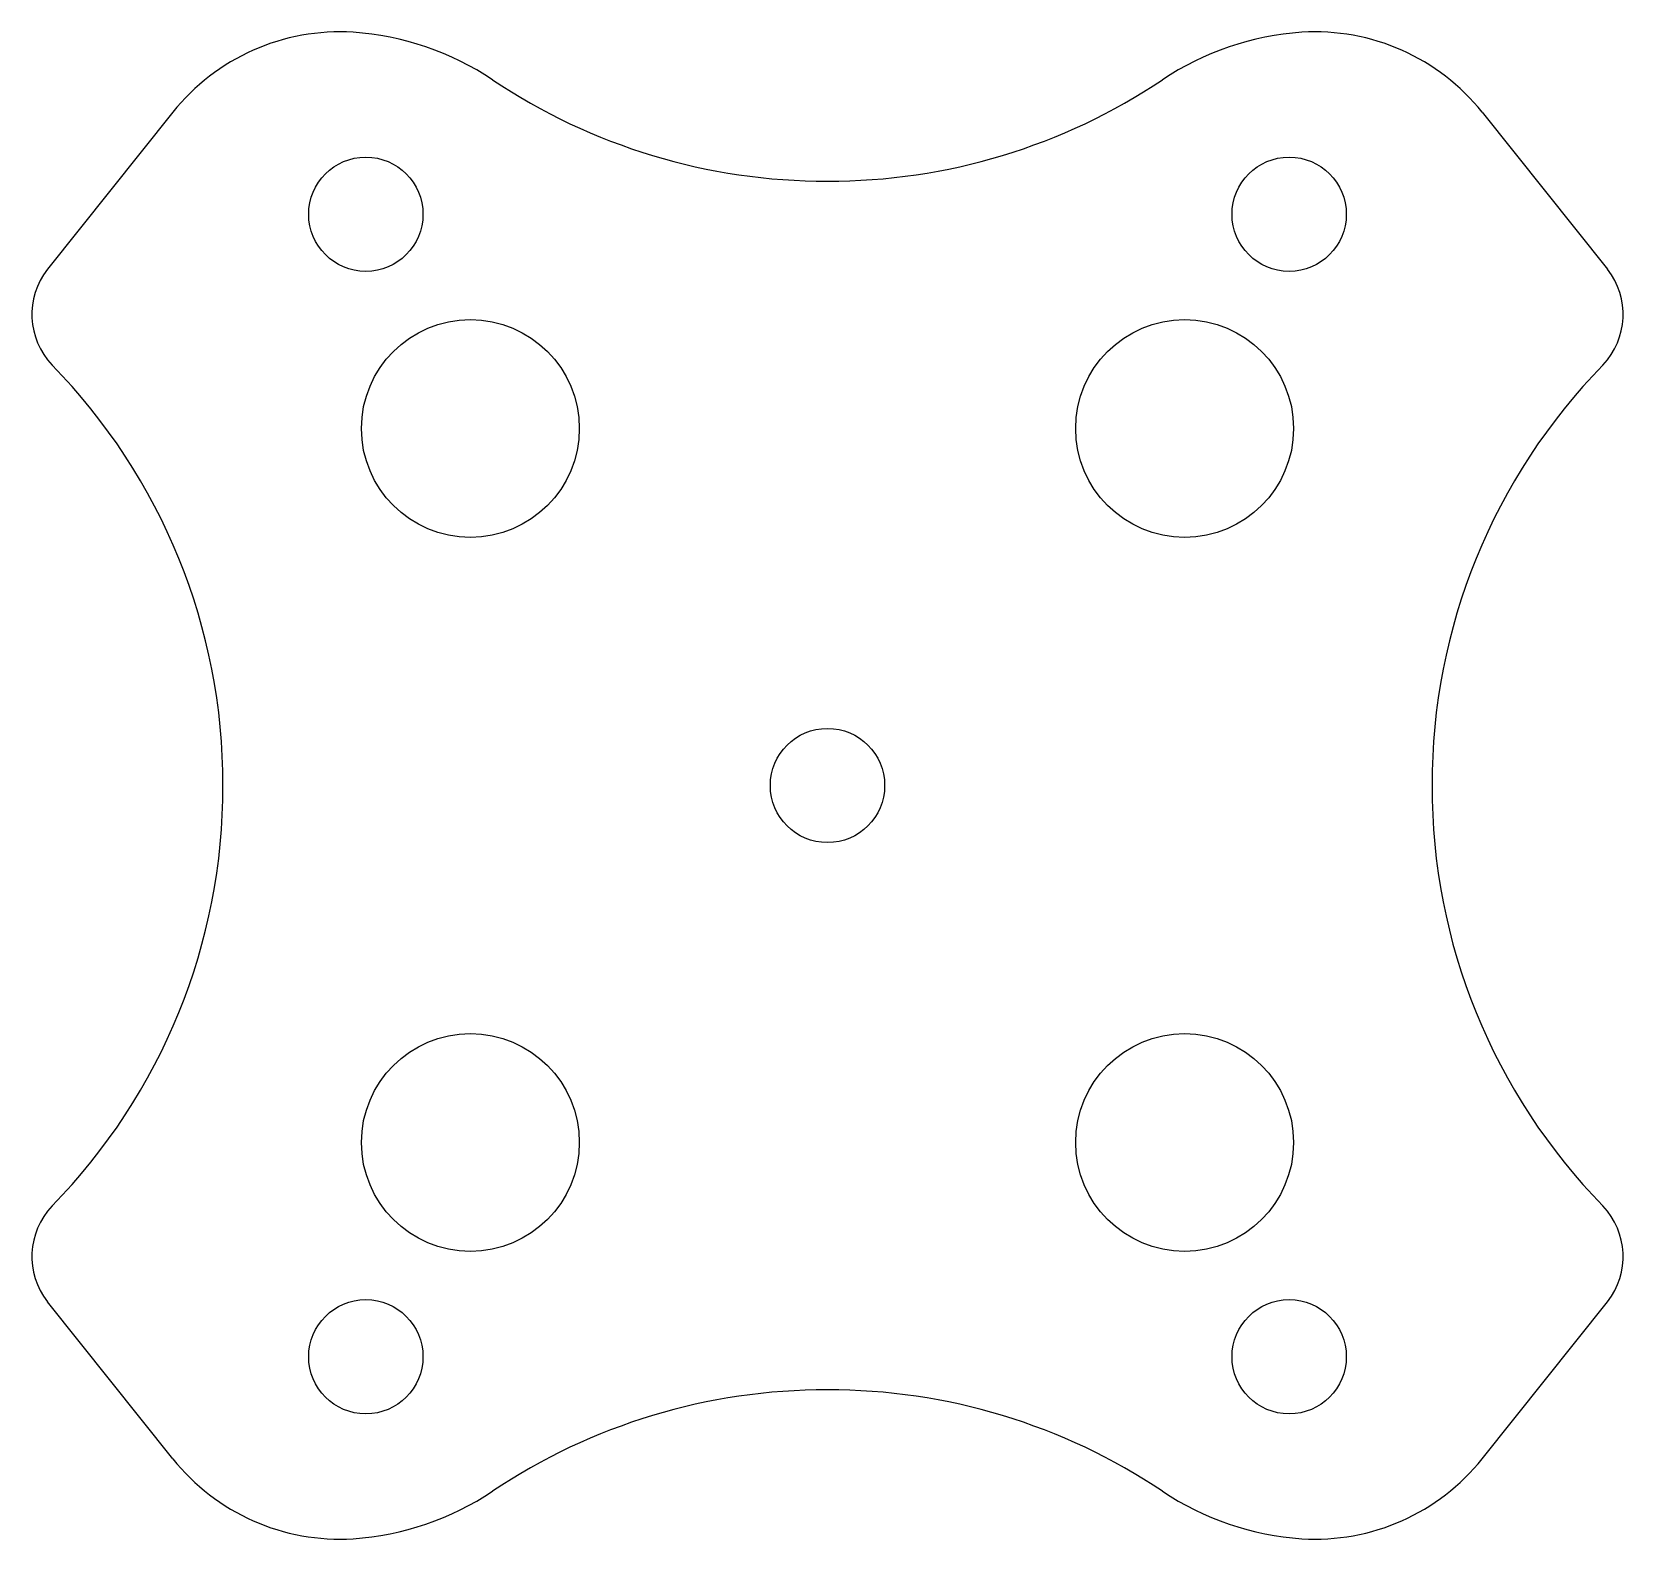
# Model space of a CAD drawing. Header units: millimetres. Extents: x -22.3 to 22.3, y -21.1 to 21.1.
import ezdxf

# ---------------------------------------------------------------- set-up
doc = ezdxf.new("R2010")
doc.units = ezdxf.units.MM
doc.header["$MEASUREMENT"] = 0
doc.layers.add('Split Micro Lock Plate', color=222, linetype='Continuous')

msp = doc.modelspace()

# ---------------------------------------------------------------- linework, layer by layer
at = {"layer": 'Split Micro Lock Plate'}
for p, q in [((-18.332, 18.855), (-21.843, 14.461)), ((18.332, 18.855), (21.843, 14.461)), ((-18.332, -18.855), (-21.843, -14.461)), ((18.332, -18.855), (21.843, -14.461))]:
    msp.add_line(p, q, dxfattribs=at)
for centre, radius in [((-12.927, 16), 1.6), ((12.927, 16), 1.6), ((-10, 10), 3.05), ((10, 10), 3.05), ((0, 0), 1.6), ((-10, -10), 3.05), ((10, -10), 3.05), ((-12.927, -16), 1.6), ((12.927, -16), 1.6)]:
    msp.add_circle(centre, radius, dxfattribs=at)
for centre, radius, start, end in [((-13.645, 15.11), 6, 86.5276, 141.3771), ((-13.83, 13.118), 8, 56.1906, 86.0687), ((13.83, 13.118), 8, 93.9313, 123.8094), ((13.645, 15.11), 6, 38.6229, 93.4724), ((-0.038, 33.713), 16.786, 236.1906, 270.1295), ((0.038, 33.713), 16.786, 269.8705, 303.8094), ((-20.222, 13.194), 2.057, 141.9849, 223.555), ((20.222, 13.194), 2.057, 316.445, 38.0151), ((-33.714, 0.038), 16.787, 359.8719, 44.3691), ((33.713, 0.038), 16.786, 135.6295, 180.1295), ((-33.713, -0.038), 16.786, 315.6295, 0.1295), ((33.712, -0.038), 16.785, 179.8697, 224.3713), ((-20.222, -13.194), 2.057, 136.445, 218.0151), ((20.222, -13.194), 2.057, 321.9849, 43.555), ((-0.038, -33.713), 16.786, 89.8705, 123.8094), ((0.038, -33.713), 16.786, 56.1906, 90.1295), ((-13.645, -15.11), 6, 218.6229, 273.4724), ((13.645, -15.11), 6, 266.5276, 321.3771), ((-13.83, -13.118), 8, 273.9313, 303.8094), ((13.83, -13.118), 8, 236.1906, 266.0687)]:
    msp.add_arc(centre, radius, start, end, dxfattribs=at)

doc.saveas('drawing.dxf')
